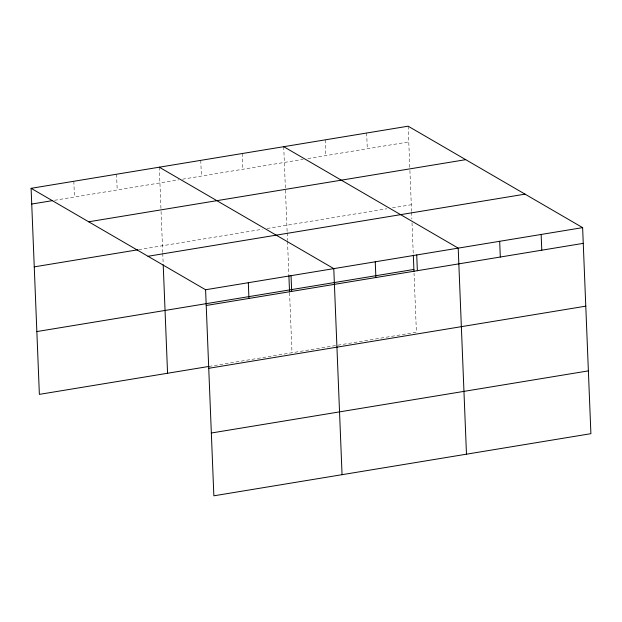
<?xml version="1.0" encoding="UTF-8"?>
<svg xmlns="http://www.w3.org/2000/svg" width="622" height="622" viewBox="0 0 622 622"><rect width="100%" height="100%" fill="white"/><g stroke="black" fill="none" stroke-linecap="round" stroke-linejoin="round"><path stroke-width="0.47" stroke-dasharray="3.11 2.33" d="M54.518 200.3L178.778 179.82M182.549 179.198L303.202 159.318M307.913 158.548L408.771 141.925M138.706 249.647L262.36 229.269M267.079 228.492L386.783 208.767M392.443 207.841L411.29 204.731M209.046 366.42L416.413 332.249L414.042 273.252M408.141 126.188L409.875 169.526M409.914 170.475L411.562 211.394M411.601 212.343L411.865 219.006M412.021 222.816L413.28 254.219M366.661 133.022L367.299 148.759M325.189 139.857L325.819 155.593M283.718 146.691L287.139 231.897M287.177 232.846L287.481 240.457M287.519 241.414L288.857 274.714M289.58 292.799L291.99 352.752M242.238 153.525L242.875 169.262M200.766 160.359L201.396 176.096M159.294 167.194L161.036 210.524M161.075 211.48L162.715 252.4M162.754 253.348L163.135 262.865M116.563 174.238L117.193 189.967M73.831 181.274L74.461 197.011"/><path stroke-width="0.93" d="M31.1 188.318L408.141 126.188L582.627 227.629L590.9 433.682L213.859 495.812L205.587 289.751L31.1 188.318L39.373 394.371L209.046 366.42M31.73 204.047L52.621 200.611M88.682 221.79L465.715 159.667M34.257 266.861L137.757 249.803M148.005 256.28L525.046 194.15M205.587 289.751L582.627 227.629M36.853 331.565L413.894 269.443M206.216 305.488L583.257 243.357M208.743 368.294L585.776 306.164M211.34 433.005L588.381 370.875M283.718 146.691L458.204 248.124L466.477 454.184M159.294 167.194L333.781 268.626L342.053 474.687M541.148 234.463L541.785 250.192M499.676 241.297L500.306 257.026M416.724 254.958L417.362 270.694M413.319 255.168L413.964 271.347M375.253 261.792L375.882 277.529M291.049 275.67L291.679 291.407M288.896 275.67L289.549 291.85M248.318 282.707L248.948 298.443M163.213 264.77L167.567 373.254"/></g></svg>
